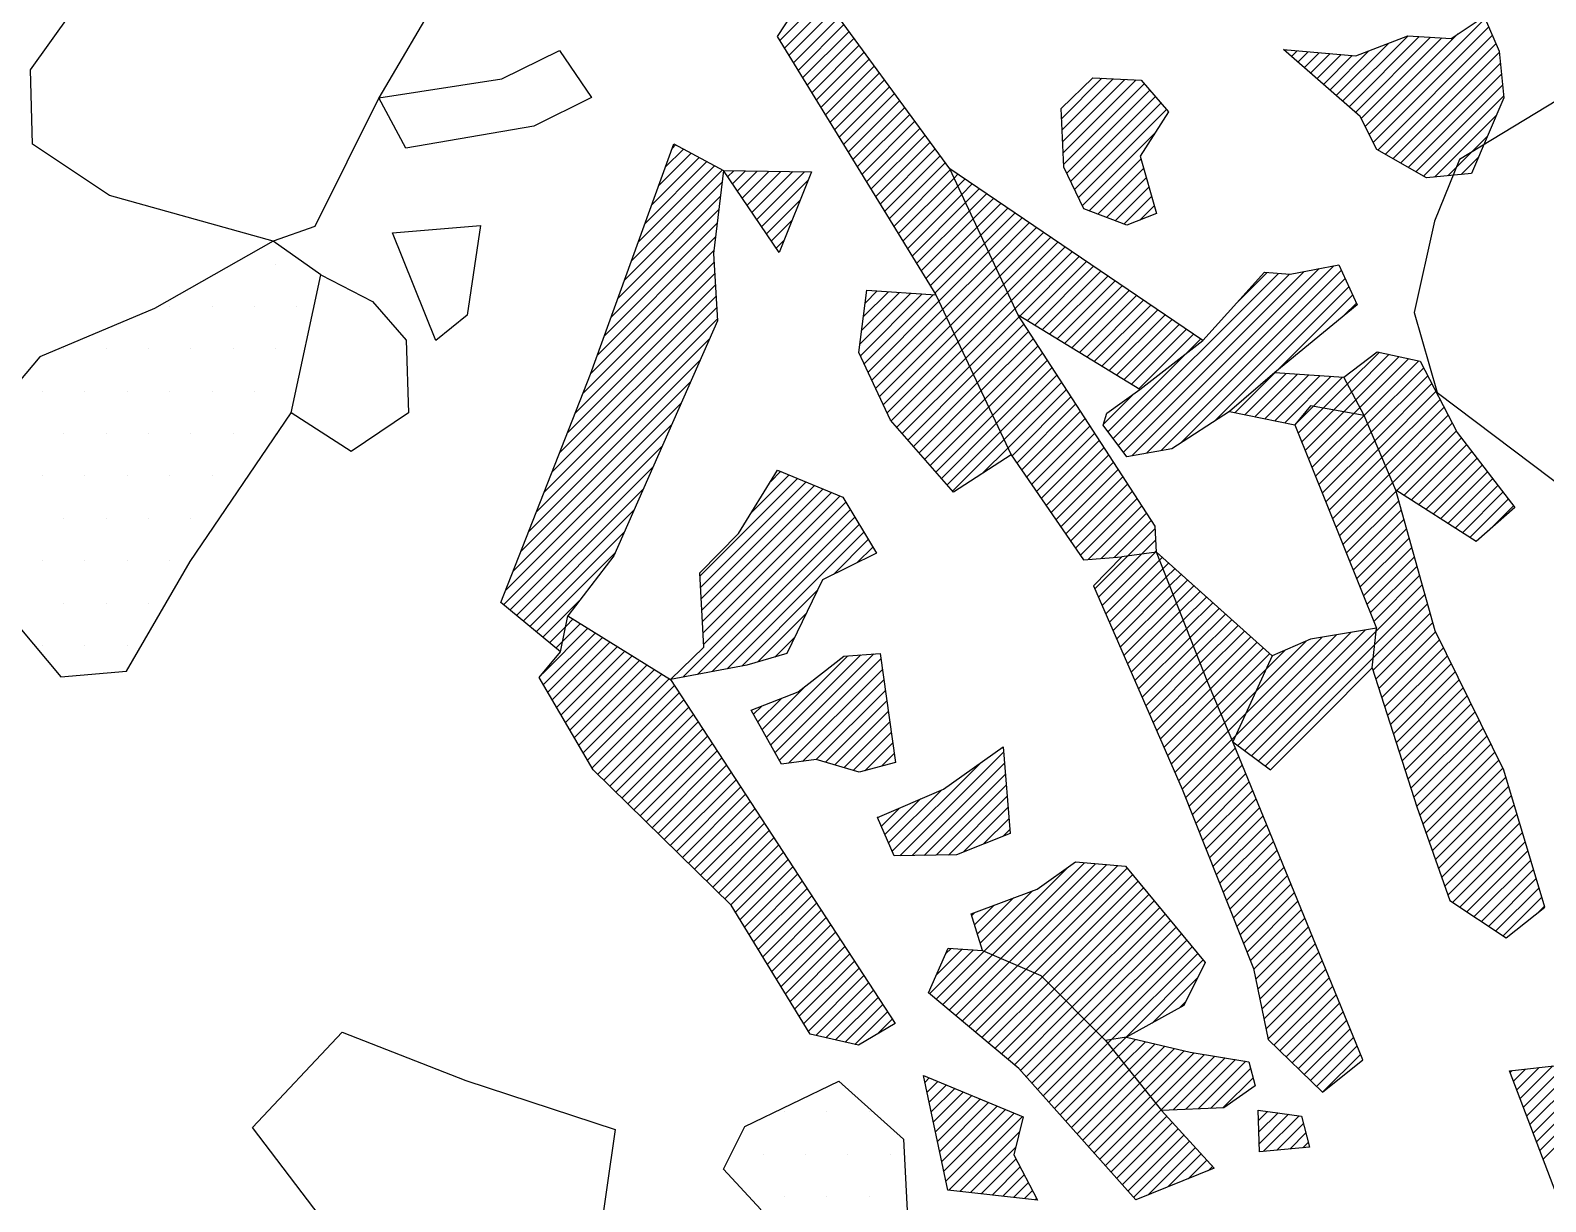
# Model space of a CAD drawing. Header units: metres. Extents: x -15 to -9.58, y -12.28 to -6.71.
# Drawn here: x -11.3974 to -10.9504, y -11.1015 to -10.7561 of the extents above; entities that cross this region are included whole.
import ezdxf

# ---------------------------------------------------------------- set-up
doc = ezdxf.new("R2010")
doc.units = ezdxf.units.M
doc.header["$LTSCALE"] = 25
doc.header["$MEASUREMENT"] = 0
doc.layers.get('0').update_dxf_attribs({"linetype": 'CONTINUOUS'})
for name, color, linetype in [('KNOCHEN', 2, 'CONTINUOUS'), ('KNOCHENSCHRAFF', 2, 'CONTINUOUS'), ('STEINE', 4, 'CONTINUOUS'), ('STEINESCHRAFF', 4, 'CONTINUOUS')]:
    doc.layers.add(name, color=color, linetype=linetype)

# ---------------------------------------------------------------- blocks, each defined once
blk = doc.blocks.new('*X7')
at = {"color": 0}
for p, q in [((-1117.631, -1075.912), (-1116.337, -1074.618)), ((-1117.497, -1076.131), (-1116.188, -1074.822)), ((-1117.362, -1076.35), (-1116.038, -1075.026)), ((-1117.228, -1076.569), (-1115.889, -1075.23)), ((-1100.247, -1078.68), (-1096.826, -1075.259)), ((-1117.093, -1076.788), (-1115.739, -1075.434)), ((-1116.959, -1077.007), (-1115.59, -1075.638)), ((-1101.032, -1077.698), (-1099.11, -1075.776)), ((-1100.843, -1077.862), (-1098.773, -1075.792)), ((-1100.365, -1078.445), (-1097.634, -1075.714)), ((-1100.128, -1078.914), (-1096.719, -1075.506)), ((-1099.997, -1079.137), (-1096.613, -1075.753)), ((-1116.825, -1077.227), (-1115.44, -1075.842)), ((-1116.69, -1077.446), (-1115.291, -1076.046)), ((-1116.556, -1077.665), (-1115.141, -1076.25)), ((-1102.733, -1076.216), (-1102.699, -1076.182)), ((-1102.544, -1076.381), (-1102.374, -1076.211)), ((-1102.355, -1076.545), (-1102.048, -1076.239)), ((-1101.41, -1077.368), (-1100.255, -1076.213)), ((-1101.221, -1077.533), (-1099.683, -1075.995)), ((-1100.654, -1078.027), (-1098.438, -1075.81)), ((-1100.484, -1078.21), (-1098.103, -1075.829)), ((-1099.772, -1079.266), (-1096.506, -1076)), ((-1116.421, -1077.884), (-1114.992, -1076.454)), ((-1116.287, -1078.103), (-1114.842, -1076.658)), ((-1102.166, -1076.71), (-1101.723, -1076.267)), ((-1101.977, -1076.875), (-1101.398, -1076.295)), ((-1101.788, -1077.039), (-1101.072, -1076.324)), ((-1101.599, -1077.204), (-1100.747, -1076.352)), ((-1099.547, -1079.394), (-1096.407, -1076.254)), ((-1099.322, -1079.523), (-1096.376, -1076.577)), ((-1116.152, -1078.322), (-1114.693, -1076.862)), ((-1116.018, -1078.541), (-1114.543, -1077.066)), ((-1109.316, -1078.204), (-1108.132, -1077.019)), ((-1109.302, -1078.543), (-1107.796, -1077.037)), ((-1109.287, -1078.882), (-1107.459, -1077.054)), ((-1109.272, -1079.22), (-1107.123, -1077.071)), ((-1099.097, -1079.652), (-1096.345, -1076.9)), ((-1115.883, -1078.76), (-1114.394, -1077.27)), ((-1115.749, -1078.979), (-1114.244, -1077.474)), ((-1109.258, -1079.559), (-1106.882, -1077.183)), ((-1109.168, -1079.823), (-1106.718, -1077.373)), ((-1109.053, -1080.061), (-1106.555, -1077.563)), ((-1098.872, -1079.78), (-1096.315, -1077.223)), ((-1098.647, -1079.909), (-1096.284, -1077.545)), ((-1115.614, -1079.198), (-1114.094, -1077.678)), ((-1115.48, -1079.418), (-1113.945, -1077.882)), ((-1108.938, -1080.3), (-1106.391, -1077.753)), ((-1108.823, -1080.539), (-1106.227, -1077.943)), ((-1115.346, -1079.637), (-1113.795, -1078.086)), ((-1115.211, -1079.856), (-1113.646, -1078.29)), ((-1098.322, -1079.937), (-1096.497, -1078.112)), ((-1115.077, -1080.075), (-1113.496, -1078.495)), ((-1114.942, -1080.294), (-1113.347, -1078.699)), ((-1114.808, -1080.513), (-1113.197, -1078.903)), ((-1108.708, -1080.778), (-1106.578, -1078.648)), ((-1097.929, -1079.898), (-1096.761, -1078.729)), ((-1121.408, -1080.749), (-1120.014, -1079.356)), ((-1121.208, -1080.196), (-1120.244, -1079.232)), ((-1121.009, -1079.643), (-1120.474, -1079.109)), ((-1120.81, -1079.09), (-1120.704, -1078.985)), ((-1114.673, -1080.732), (-1113.048, -1079.107)), ((-1114.539, -1080.951), (-1112.898, -1079.311)), ((-1097.537, -1079.859), (-1097.024, -1079.347)), ((-1122.006, -1082.408), (-1119.324, -1079.726)), ((-1121.807, -1081.855), (-1119.554, -1079.603)), ((-1121.607, -1081.302), (-1119.784, -1079.479)), ((-1119.17, -1079.926), (-1118.991, -1079.747)), ((-1119.027, -1080.136), (-1118.643, -1079.752)), ((-1118.884, -1080.347), (-1118.295, -1079.757)), ((-1118.741, -1080.557), (-1117.947, -1079.763)), ((-1118.598, -1080.768), (-1117.598, -1079.768)), ((-1118.455, -1080.978), (-1117.25, -1079.774)), ((-1118.312, -1081.189), (-1116.902, -1079.779)), ((-1114.404, -1081.17), (-1112.749, -1079.515)), ((-1114.27, -1081.39), (-1112.604, -1079.723)), ((-1112.604, -1079.723), (-1112.591, -1079.711)), ((-1108.509, -1080.932), (-1106.983, -1079.405)), ((-1108.253, -1081.029), (-1106.904, -1079.68)), ((-1122.206, -1082.961), (-1119.337, -1080.093)), ((-1118.169, -1081.4), (-1116.794, -1080.024)), ((-1114.136, -1081.609), (-1112.491, -1079.964)), ((-1114.001, -1081.828), (-1112.378, -1080.205)), ((-1112.491, -1079.964), (-1112.38, -1079.854)), ((-1112.378, -1080.205), (-1112.17, -1079.996)), ((-1112.265, -1080.445), (-1111.959, -1080.139)), ((-1107.996, -1081.126), (-1106.825, -1079.955)), ((-1107.739, -1081.223), (-1106.747, -1080.23)), ((-1122.405, -1083.514), (-1119.385, -1080.494)), ((-1118.026, -1081.61), (-1117.03, -1080.614)), ((-1113.867, -1082.047), (-1112.265, -1080.445)), ((-1113.732, -1082.266), (-1112.152, -1080.686)), ((-1112.152, -1080.686), (-1111.748, -1080.282)), ((-1112.039, -1080.927), (-1111.538, -1080.425)), ((-1111.926, -1081.167), (-1111.327, -1080.568)), ((-1111.814, -1081.408), (-1111.116, -1080.71)), ((-1107.483, -1081.32), (-1106.668, -1080.505)), ((-1122.605, -1084.067), (-1119.433, -1080.896)), ((-1113.598, -1082.485), (-1112.039, -1080.927)), ((-1113.463, -1082.704), (-1111.926, -1081.167)), ((-1111.701, -1081.649), (-1110.905, -1080.853)), ((-1111.588, -1081.889), (-1110.695, -1080.996)), ((-1111.475, -1082.13), (-1110.484, -1081.139)), ((-1107.011, -1081.202), (-1106.589, -1080.78)), ((-1122.804, -1084.62), (-1119.481, -1081.298)), ((-1117.883, -1081.821), (-1117.267, -1081.204)), ((-1113.329, -1082.923), (-1111.814, -1081.408)), ((-1111.362, -1082.371), (-1110.273, -1081.282)), ((-1111.249, -1082.611), (-1110.062, -1081.425)), ((-1111.136, -1082.852), (-1109.852, -1081.567)), ((-1123.003, -1085.173), (-1119.53, -1081.699)), ((-1117.74, -1082.031), (-1117.503, -1081.794)), ((-1113.194, -1083.142), (-1111.701, -1081.649)), ((-1113.06, -1083.361), (-1111.588, -1081.889)), ((-1111.023, -1083.093), (-1109.641, -1081.71)), ((-1110.91, -1083.333), (-1109.43, -1081.853)), ((-1110.798, -1083.574), (-1109.219, -1081.996)), ((-1123.431, -1086.308), (-1119.571, -1082.448)), ((-1123.203, -1085.726), (-1119.578, -1082.101)), ((-1112.942, -1083.598), (-1111.475, -1082.13)), ((-1112.829, -1083.838), (-1111.362, -1082.371)), ((-1110.685, -1083.815), (-1109.009, -1082.139)), ((-1110.549, -1084.033), (-1108.798, -1082.282)), ((-1110.33, -1084.167), (-1108.587, -1082.424)), ((-1123.661, -1086.891), (-1119.551, -1082.781)), ((-1112.716, -1084.079), (-1111.249, -1082.611)), ((-1112.603, -1084.319), (-1111.136, -1082.852)), ((-1110.111, -1084.301), (-1108.377, -1082.567)), ((-1109.892, -1084.436), (-1108.166, -1082.71)), ((-1109.672, -1084.57), (-1107.955, -1082.853)), ((-1107.801, -1087.648), (-1102.927, -1082.775)), ((-1107.649, -1087.85), (-1102.6, -1082.801)), ((-1107.497, -1088.051), (-1102.168, -1082.722)), ((-1107.247, -1088.155), (-1101.727, -1082.635)), ((-1106.817, -1088.079), (-1101.286, -1082.548)), ((-1106.388, -1088.003), (-1101.069, -1082.684)), ((-1105.813, -1087.782), (-1100.958, -1082.927)), ((-1104.201, -1083.695), (-1103.254, -1082.748)), ((-1123.891, -1087.475), (-1119.53, -1083.114)), ((-1115.271, -1084.865), (-1113.764, -1083.358)), ((-1115.255, -1085.203), (-1113.432, -1083.38)), ((-1115.219, -1084.46), (-1114.096, -1083.336)), ((-1115.168, -1084.055), (-1114.427, -1083.315)), ((-1115.142, -1085.443), (-1113.1, -1083.402)), ((-1115.117, -1083.651), (-1114.759, -1083.293)), ((-1112.49, -1084.56), (-1111.023, -1083.093)), ((-1112.377, -1084.8), (-1110.91, -1083.333)), ((-1109.453, -1084.704), (-1107.744, -1082.996)), ((-1109.234, -1084.839), (-1107.534, -1083.138)), ((-1109.015, -1084.973), (-1107.323, -1083.281)), ((-1104.818, -1087.14), (-1100.847, -1083.169)), ((-1124.35, -1088.641), (-1119.49, -1083.781)), ((-1124.12, -1088.058), (-1119.51, -1083.448)), ((-1115.029, -1085.684), (-1112.942, -1083.598)), ((-1114.916, -1085.925), (-1112.829, -1083.838)), ((-1112.264, -1085.041), (-1110.798, -1083.574)), ((-1112.151, -1085.281), (-1110.685, -1083.815)), ((-1108.795, -1085.107), (-1107.112, -1083.424)), ((-1108.576, -1085.242), (-1106.901, -1083.567)), ((-1108.357, -1085.376), (-1106.691, -1083.71)), ((-1104.209, -1086.885), (-1100.735, -1083.411)), ((-1100.992, -1084.022), (-1100.624, -1083.653)), ((-1124.579, -1089.224), (-1119.469, -1084.114)), ((-1114.804, -1086.166), (-1112.716, -1084.079)), ((-1112.038, -1085.522), (-1110.566, -1084.05)), ((-1111.925, -1085.762), (-1110.427, -1084.264)), ((-1108.138, -1085.51), (-1106.48, -1083.853)), ((-1107.918, -1085.644), (-1106.269, -1083.995)), ((-1107.699, -1085.779), (-1106.059, -1084.138)), ((-1107.48, -1085.913), (-1105.848, -1084.281)), ((-1124.809, -1089.807), (-1119.696, -1084.694)), ((-1114.691, -1086.407), (-1112.603, -1084.319)), ((-1114.578, -1086.648), (-1112.49, -1084.56)), ((-1111.812, -1086.003), (-1110.288, -1084.479)), ((-1111.699, -1086.243), (-1110.149, -1084.694)), ((-1107.261, -1086.047), (-1105.637, -1084.424)), ((-1107.041, -1086.182), (-1105.426, -1084.567)), ((-1105.622, -1085.116), (-1105.216, -1084.709)), ((-1114.466, -1086.888), (-1112.377, -1084.8)), ((-1114.348, -1087.124), (-1112.264, -1085.041)), ((-1111.586, -1086.483), (-1110.011, -1084.908)), ((-1111.473, -1086.724), (-1109.872, -1085.123)), ((-1107.953, -1087.446), (-1105.622, -1085.116)), ((-1100.886, -1086.037), (-1099.948, -1085.099)), ((-1100.764, -1086.269), (-1099.658, -1085.162)), ((-1125.038, -1090.39), (-1119.975, -1085.327)), ((-1114.183, -1087.313), (-1112.151, -1085.281)), ((-1114.018, -1087.501), (-1112.038, -1085.522)), ((-1111.36, -1086.964), (-1109.733, -1085.338)), ((-1111.247, -1087.205), (-1109.594, -1085.552)), ((-1100.642, -1086.5), (-1099.367, -1085.225)), ((-1100.521, -1086.732), (-1099.076, -1085.288)), ((-1100.399, -1086.964), (-1098.786, -1085.35)), ((-1100.294, -1087.212), (-1098.64, -1085.558)), ((-1125.268, -1090.973), (-1120.255, -1085.96)), ((-1113.853, -1087.69), (-1111.925, -1085.762)), ((-1113.688, -1087.878), (-1111.812, -1086.003)), ((-1111.134, -1087.445), (-1109.455, -1085.767)), ((-1111.02, -1087.686), (-1109.316, -1085.981)), ((-1103.915, -1086.944), (-1102.694, -1085.723)), ((-1103.62, -1087.003), (-1102.362, -1085.745)), ((-1103.325, -1087.062), (-1102.03, -1085.767)), ((-1103.031, -1087.121), (-1101.698, -1085.788)), ((-1102.736, -1087.18), (-1101.366, -1085.81)), ((-1101.901, -1086.699), (-1101.035, -1085.832)), ((-1101.601, -1086.752), (-1100.886, -1086.037)), ((-1100.188, -1087.46), (-1098.519, -1085.792)), ((-1100.083, -1087.709), (-1098.399, -1086.025)), ((-1113.523, -1088.067), (-1111.699, -1086.243)), ((-1113.358, -1088.256), (-1111.586, -1086.483)), ((-1110.907, -1087.926), (-1109.177, -1086.196)), ((-1110.789, -1088.162), (-1109.038, -1086.411)), ((-1108.091, -1087.231), (-1107.18, -1086.321)), ((-1101.301, -1086.805), (-1100.764, -1086.269)), ((-1101, -1086.858), (-1100.642, -1086.5)), ((-1099.978, -1087.957), (-1098.279, -1086.258)), ((-1099.873, -1088.206), (-1098.158, -1086.491)), ((-1125.498, -1091.556), (-1120.535, -1086.594)), ((-1113.193, -1088.444), (-1111.473, -1086.724)), ((-1113.028, -1088.633), (-1111.36, -1086.964)), ((-1110.645, -1088.371), (-1108.899, -1086.625)), ((-1110.5, -1088.579), (-1108.76, -1086.84)), ((-1102.442, -1087.239), (-1101.901, -1086.699)), ((-1102.34, -1087.491), (-1101.601, -1086.752)), ((-1102.239, -1087.743), (-1101.301, -1086.805)), ((-1102.138, -1087.996), (-1101, -1086.858)), ((-1102.037, -1088.248), (-1100.7, -1086.911)), ((-1101.935, -1088.5), (-1100.4, -1086.965)), ((-1100.7, -1086.911), (-1100.521, -1086.732)), ((-1099.768, -1088.454), (-1098.038, -1086.724)), ((-1099.662, -1088.702), (-1097.917, -1086.957)), ((-1125.727, -1092.14), (-1120.814, -1087.227)), ((-1112.863, -1088.821), (-1111.247, -1087.205)), ((-1110.355, -1088.788), (-1108.621, -1087.055)), ((-1110.21, -1088.997), (-1108.482, -1087.269)), ((-1101.834, -1088.753), (-1100.294, -1087.212)), ((-1099.557, -1088.951), (-1097.797, -1087.19)), ((-1099.439, -1089.186), (-1097.676, -1087.423)), ((-1125.782, -1092.548), (-1121.094, -1087.86)), ((-1112.698, -1089.01), (-1111.134, -1087.445)), ((-1112.533, -1089.198), (-1111.02, -1087.686)), ((-1110.065, -1089.206), (-1108.343, -1087.484)), ((-1109.921, -1089.415), (-1108.205, -1087.698)), ((-1101.733, -1089.005), (-1100.188, -1087.46)), ((-1101.632, -1089.258), (-1100.083, -1087.709)), ((-1099.224, -1089.324), (-1097.529, -1087.629)), ((-1099.008, -1089.462), (-1097.376, -1087.83)), ((-1111.649, -1088.668), (-1110.907, -1087.926)), ((-1109.776, -1089.623), (-1108.066, -1087.913)), ((-1109.631, -1089.832), (-1107.927, -1088.128)), ((-1101.531, -1089.51), (-1099.978, -1087.957)), ((-1101.43, -1089.762), (-1099.873, -1088.206)), ((-1098.792, -1089.6), (-1097.222, -1088.03)), ((-1098.576, -1089.738), (-1097.069, -1088.23)), ((-1125.589, -1092.708), (-1121.374, -1088.493)), ((-1118.465, -1089.828), (-1117.36, -1088.723)), ((-1117.899, -1088.908), (-1117.611, -1088.619)), ((-1109.486, -1090.041), (-1107.788, -1088.342)), ((-1109.342, -1090.25), (-1107.649, -1088.557)), ((-1101.329, -1090.015), (-1099.768, -1088.454)), ((-1101.227, -1090.267), (-1099.662, -1088.702)), ((-1098.361, -1089.875), (-1096.916, -1088.43)), ((-1098.145, -1090.013), (-1096.762, -1088.63)), ((-1125.395, -1092.868), (-1121.654, -1089.127)), ((-1119.983, -1091.699), (-1117.11, -1088.826)), ((-1119.965, -1092.034), (-1116.86, -1088.929)), ((-1119.947, -1092.369), (-1116.61, -1089.033)), ((-1119.928, -1092.705), (-1116.359, -1089.136)), ((-1109.197, -1090.458), (-1107.51, -1088.772)), ((-1109.052, -1090.667), (-1107.371, -1088.986)), ((-1108.907, -1090.876), (-1107.232, -1089.201)), ((-1101.126, -1090.52), (-1099.557, -1088.951)), ((-1101.025, -1090.772), (-1099.455, -1089.202)), ((-1097.929, -1090.151), (-1096.609, -1088.831)), ((-1097.713, -1090.289), (-1096.456, -1089.031)), ((-1119.91, -1093.04), (-1116.109, -1089.239)), ((-1119.892, -1093.376), (-1115.859, -1089.342)), ((-1119.874, -1093.711), (-1115.686, -1089.524)), ((-1108.762, -1091.085), (-1107.093, -1089.416)), ((-1108.534, -1091.209), (-1106.954, -1089.63)), ((-1100.924, -1091.024), (-1099.378, -1089.479)), ((-1097.498, -1090.426), (-1096.302, -1089.231)), ((-1097.282, -1090.564), (-1096.149, -1089.431)), ((-1096.73, -1090.366), (-1095.996, -1089.632)), ((-1125.202, -1093.028), (-1121.933, -1089.76)), ((-1120.493, -1094.684), (-1115.553, -1089.744)), ((-1120.058, -1094.602), (-1115.42, -1089.964)), ((-1108.151, -1091.181), (-1106.815, -1089.845)), ((-1107.769, -1091.152), (-1106.676, -1090.059)), ((-1100.823, -1091.277), (-1099.301, -1089.755)), ((-1100.722, -1091.529), (-1099.224, -1090.031)), ((-1125.008, -1093.188), (-1122.213, -1090.393)), ((-1119.622, -1094.52), (-1115.287, -1090.185)), ((-1119.186, -1094.437), (-1115.154, -1090.405)), ((-1107.376, -1091.112), (-1106.561, -1090.297)), ((-1100.62, -1091.782), (-1099.146, -1090.307)), ((-1116.047, -1091.652), (-1115.021, -1090.626)), ((-1115.345, -1091.303), (-1114.888, -1090.846)), ((-1106.967, -1091.057), (-1106.544, -1090.634)), ((-1106.559, -1091.003), (-1106.526, -1090.97)), ((-1100.519, -1092.034), (-1099.069, -1090.584)), ((-1100.418, -1092.286), (-1098.992, -1090.86)), ((-1124.814, -1093.348), (-1122.493, -1091.027)), ((-1108.338, -1092.074), (-1107.376, -1091.112)), ((-1108.231, -1092.321), (-1106.967, -1091.057)), ((-1108.124, -1092.567), (-1106.559, -1091.003)), ((-1108.016, -1092.814), (-1106.433, -1091.23)), ((-1106.433, -1091.23), (-1106.354, -1091.151)), ((-1106.333, -1091.484), (-1106.167, -1091.318)), ((-1100.317, -1092.539), (-1098.915, -1091.136)), ((-1100.216, -1092.791), (-1098.837, -1091.413)), ((-1107.909, -1093.06), (-1106.333, -1091.484)), ((-1107.802, -1093.307), (-1106.233, -1091.737)), ((-1106.233, -1091.737), (-1105.981, -1091.485)), ((-1106.133, -1091.99), (-1105.794, -1091.652)), ((-1106.032, -1092.244), (-1105.608, -1091.819)), ((-1100.115, -1093.044), (-1098.76, -1091.689)), ((-1118.75, -1094.355), (-1116.527, -1092.132)), ((-1107.695, -1093.553), (-1106.133, -1091.99)), ((-1107.588, -1093.8), (-1106.032, -1092.244)), ((-1105.932, -1092.497), (-1105.421, -1091.986)), ((-1105.832, -1092.751), (-1105.235, -1092.153)), ((-1105.732, -1093.004), (-1105.048, -1092.32)), ((-1100.086, -1093.722), (-1098.606, -1092.242)), ((-1100.046, -1093.328), (-1098.683, -1091.965)), ((-1124.621, -1093.508), (-1123.545, -1092.432)), ((-1107.481, -1094.046), (-1105.932, -1092.497)), ((-1107.374, -1094.292), (-1105.832, -1092.751)), ((-1105.632, -1093.257), (-1104.861, -1092.487)), ((-1105.532, -1093.511), (-1104.675, -1092.654)), ((-1100.127, -1094.116), (-1098.528, -1092.518)), ((-1124.427, -1093.668), (-1123.946, -1093.187)), ((-1124.038, -1093.633), (-1123.507, -1093.102)), ((-1123.946, -1093.187), (-1123.726, -1092.966)), ((-1118.275, -1094.233), (-1116.859, -1092.817)), ((-1107.267, -1094.539), (-1105.732, -1093.004)), ((-1105.431, -1093.764), (-1104.488, -1092.821)), ((-1105.331, -1094.018), (-1104.302, -1092.988)), ((-1105.231, -1094.271), (-1104.115, -1093.155)), ((-1100.135, -1094.478), (-1098.451, -1092.794)), ((-1100.049, -1094.745), (-1098.374, -1093.071)), ((-1124.633, -1094.581), (-1123.289, -1093.237)), ((-1124.601, -1094.903), (-1123.071, -1093.373)), ((-1124.471, -1095.126), (-1122.853, -1093.508)), ((-1124.341, -1095.349), (-1122.635, -1093.644)), ((-1124.233, -1093.828), (-1124.038, -1093.633)), ((-1117.778, -1094.09), (-1117.19, -1093.502)), ((-1107.16, -1094.785), (-1105.632, -1093.257)), ((-1107.053, -1095.032), (-1105.532, -1093.511)), ((-1105.131, -1094.524), (-1103.929, -1093.322)), ((-1105.031, -1094.778), (-1103.742, -1093.489)), ((-1104.927, -1095.027), (-1103.556, -1093.656)), ((-1104.184, -1096.405), (-1101.215, -1093.437)), ((-1104.122, -1096.697), (-1100.79, -1093.366)), ((-1103.92, -1096.849), (-1100.365, -1093.294)), ((-1103.884, -1095.752), (-1101.64, -1093.509)), ((-1103.718, -1097), (-1100.046, -1093.328)), ((-1103.585, -1095.099), (-1102.107, -1093.622)), ((-1099.963, -1095.013), (-1098.292, -1093.343)), ((-1099.877, -1095.281), (-1098.175, -1093.579)), ((-1124.211, -1095.573), (-1122.417, -1093.779)), ((-1124.08, -1095.796), (-1122.199, -1093.915)), ((-1123.95, -1096.02), (-1121.981, -1094.05)), ((-1118.022, -1096.456), (-1115.623, -1094.056)), ((-1117.895, -1096.682), (-1115.239, -1094.026)), ((-1117.768, -1096.909), (-1114.855, -1093.995)), ((-1106.946, -1095.278), (-1105.431, -1093.764)), ((-1106.838, -1095.525), (-1105.331, -1094.018)), ((-1104.822, -1095.276), (-1103.369, -1093.823)), ((-1104.717, -1095.524), (-1103.182, -1093.99)), ((-1103.516, -1097.152), (-1100.086, -1093.722)), ((-1103.314, -1097.304), (-1100.127, -1094.116)), ((-1103.285, -1094.446), (-1102.734, -1093.895)), ((-1099.791, -1095.549), (-1098.059, -1093.816)), ((-1099.706, -1095.817), (-1097.942, -1094.053)), ((-1123.82, -1096.243), (-1121.763, -1094.186)), ((-1123.69, -1096.466), (-1121.545, -1094.321)), ((-1123.56, -1096.69), (-1121.327, -1094.457)), ((-1117.641, -1097.135), (-1114.651, -1094.144)), ((-1117.373, -1097.221), (-1114.606, -1094.454)), ((-1106.731, -1095.771), (-1105.231, -1094.271)), ((-1106.624, -1096.018), (-1105.131, -1094.524)), ((-1104.612, -1095.773), (-1103.285, -1094.446)), ((-1099.62, -1096.084), (-1097.825, -1094.29)), ((-1099.534, -1096.352), (-1097.708, -1094.526)), ((-1123.429, -1096.913), (-1121.109, -1094.592)), ((-1123.299, -1097.136), (-1120.891, -1094.728)), ((-1123.169, -1097.36), (-1120.737, -1094.928)), ((-1118.149, -1096.229), (-1116.853, -1094.932)), ((-1116.965, -1097.166), (-1114.562, -1094.763)), ((-1106.517, -1096.264), (-1105.031, -1094.778)), ((-1099.448, -1096.62), (-1097.592, -1094.763)), ((-1099.363, -1096.888), (-1097.475, -1095)), ((-1123.003, -1097.547), (-1120.597, -1095.142)), ((-1122.824, -1097.722), (-1120.458, -1095.355)), ((-1118.276, -1096.002), (-1117.582, -1095.309)), ((-1116.557, -1097.111), (-1114.518, -1095.072)), ((-1116.284, -1097.192), (-1114.474, -1095.382)), ((-1106.41, -1096.511), (-1104.927, -1095.027)), ((-1106.303, -1096.757), (-1104.822, -1095.276)), ((-1104.507, -1096.021), (-1103.585, -1095.099)), ((-1099.277, -1097.155), (-1097.358, -1095.237)), ((-1122.646, -1097.897), (-1120.318, -1095.569)), ((-1122.467, -1098.072), (-1120.178, -1095.783)), ((-1118.403, -1095.776), (-1118.161, -1095.534)), ((-1116.011, -1097.273), (-1114.429, -1095.691)), ((-1106.196, -1097.004), (-1104.717, -1095.524)), ((-1106.089, -1097.25), (-1104.612, -1095.773)), ((-1104.402, -1096.27), (-1103.884, -1095.752)), ((-1099.191, -1097.423), (-1097.241, -1095.474)), ((-1099.105, -1097.691), (-1097.125, -1095.71)), ((-1122.289, -1098.247), (-1120.039, -1095.997)), ((-1122.11, -1098.422), (-1119.899, -1096.211)), ((-1115.739, -1097.354), (-1114.385, -1096)), ((-1115.466, -1097.435), (-1114.341, -1096.31)), ((-1105.982, -1097.497), (-1104.507, -1096.021)), ((-1105.875, -1097.743), (-1104.402, -1096.27)), ((-1099.019, -1097.959), (-1097.008, -1095.947)), ((-1098.934, -1098.226), (-1096.891, -1096.184)), ((-1121.932, -1098.597), (-1119.76, -1096.425)), ((-1121.753, -1098.772), (-1119.62, -1096.639)), ((-1115.12, -1097.442), (-1114.297, -1096.619)), ((-1105.768, -1097.989), (-1104.297, -1096.518)), ((-1105.667, -1098.242), (-1104.193, -1096.769)), ((-1104.297, -1096.518), (-1104.184, -1096.405)), ((-1098.848, -1098.494), (-1096.774, -1096.421)), ((-1098.756, -1098.756), (-1096.658, -1096.658)), ((-1121.575, -1098.947), (-1119.48, -1096.853)), ((-1121.396, -1099.122), (-1119.341, -1097.067)), ((-1114.636, -1097.312), (-1114.253, -1096.929)), ((-1114.314, -1099.818), (-1111.693, -1097.197)), ((-1114.09, -1099.948), (-1111.034, -1096.892)), ((-1113.732, -1099.943), (-1111.007, -1097.218)), ((-1105.566, -1098.495), (-1104.091, -1097.02)), ((-1098.664, -1099.017), (-1096.541, -1096.894)), ((-1098.571, -1099.279), (-1096.424, -1097.131)), ((-1121.218, -1099.298), (-1119.201, -1097.281)), ((-1121.039, -1099.473), (-1119.061, -1097.495)), ((-1113.374, -1099.939), (-1110.979, -1097.544)), ((-1105.465, -1098.747), (-1103.988, -1097.271)), ((-1105.364, -1099), (-1103.886, -1097.522)), ((-1098.479, -1099.54), (-1096.307, -1097.368)), ((-1098.387, -1099.801), (-1096.217, -1097.631)), ((-1120.861, -1099.648), (-1118.922, -1097.708)), ((-1120.682, -1099.823), (-1118.782, -1097.922)), ((-1120.504, -1099.998), (-1118.642, -1098.136)), ((-1114.421, -1099.572), (-1112.86, -1098.011)), ((-1113.016, -1099.934), (-1110.952, -1097.87)), ((-1105.263, -1099.253), (-1103.783, -1097.773)), ((-1105.162, -1099.505), (-1103.681, -1098.024)), ((-1098.295, -1100.063), (-1096.136, -1097.904)), ((-1120.325, -1100.173), (-1118.503, -1098.35)), ((-1120.147, -1100.348), (-1118.363, -1098.564)), ((-1114.636, -1099.08), (-1114.098, -1098.542)), ((-1114.529, -1099.326), (-1113.479, -1098.276)), ((-1112.658, -1099.93), (-1110.924, -1098.196)), ((-1112.221, -1099.846), (-1110.897, -1098.522)), ((-1105.061, -1099.758), (-1103.579, -1098.275)), ((-1104.96, -1100.011), (-1103.476, -1098.526)), ((-1098.203, -1100.324), (-1096.054, -1098.176)), ((-1098.11, -1100.585), (-1095.973, -1098.448)), ((-1119.968, -1100.523), (-1118.223, -1098.778)), ((-1119.79, -1100.698), (-1118.084, -1098.992)), ((-1114.743, -1098.833), (-1114.717, -1098.807)), ((-1111.63, -1099.609), (-1110.869, -1098.848)), ((-1104.859, -1100.263), (-1103.374, -1098.777)), ((-1104.758, -1100.516), (-1103.271, -1099.029)), ((-1098.018, -1100.847), (-1095.891, -1098.72)), ((-1097.926, -1101.108), (-1095.81, -1098.992)), ((-1119.611, -1100.873), (-1117.944, -1099.206)), ((-1119.433, -1101.048), (-1117.804, -1099.42)), ((-1111.04, -1099.372), (-1110.842, -1099.174)), ((-1104.658, -1100.768), (-1103.169, -1099.28)), ((-1097.789, -1101.325), (-1095.728, -1099.264)), ((-1119.254, -1101.223), (-1117.665, -1099.634)), ((-1119.076, -1101.398), (-1117.525, -1099.848)), ((-1104.557, -1101.021), (-1103.066, -1099.531)), ((-1104.456, -1101.274), (-1102.964, -1099.782)), ((-1097.576, -1101.465), (-1095.647, -1099.536)), ((-1097.363, -1101.605), (-1095.565, -1099.808)), ((-1118.94, -1101.616), (-1117.386, -1100.061)), ((-1118.805, -1101.835), (-1117.246, -1100.275)), ((-1111.601, -1102.763), (-1109.126, -1100.287)), ((-1111.354, -1102.869), (-1108.642, -1100.157)), ((-1111.107, -1102.975), (-1108.316, -1100.184)), ((-1110.86, -1103.082), (-1107.99, -1100.212)), ((-1110.612, -1103.188), (-1107.664, -1100.239)), ((-1110.365, -1103.294), (-1107.386, -1100.315)), ((-1104.355, -1101.526), (-1102.861, -1100.033)), ((-1104.254, -1101.779), (-1102.759, -1100.284)), ((-1097.15, -1101.746), (-1095.484, -1100.08)), ((-1096.936, -1101.886), (-1095.402, -1100.352)), ((-1118.671, -1102.054), (-1117.106, -1100.489)), ((-1118.536, -1102.273), (-1116.967, -1100.703)), ((-1110.118, -1103.4), (-1107.226, -1100.508)), ((-1109.887, -1103.523), (-1107.066, -1100.702)), ((-1104.153, -1102.032), (-1102.656, -1100.535)), ((-1104.052, -1102.284), (-1102.554, -1100.786)), ((-1096.723, -1102.027), (-1095.321, -1100.624)), ((-1118.402, -1102.492), (-1116.827, -1100.917)), ((-1118.267, -1102.711), (-1116.687, -1101.131)), ((-1111.803, -1102.257), (-1110.742, -1101.196)), ((-1111.718, -1102.526), (-1110.174, -1100.982)), ((-1109.711, -1103.7), (-1106.906, -1100.895)), ((-1109.534, -1103.878), (-1106.745, -1101.089)), ((-1103.951, -1102.537), (-1102.451, -1101.037)), ((-1096.51, -1102.167), (-1095.239, -1100.896)), ((-1096.297, -1102.307), (-1095.158, -1101.168)), ((-1118.133, -1102.93), (-1116.548, -1101.345)), ((-1117.998, -1103.149), (-1116.408, -1101.559)), ((-1111.973, -1101.72), (-1111.877, -1101.624)), ((-1111.888, -1101.989), (-1111.309, -1101.41)), ((-1109.358, -1104.055), (-1106.585, -1101.282)), ((-1109.182, -1104.232), (-1106.425, -1101.475)), ((-1109.005, -1104.409), (-1106.265, -1101.669)), ((-1103.85, -1102.79), (-1102.349, -1101.288)), ((-1103.749, -1103.042), (-1102.247, -1101.539)), ((-1095.25, -1101.613), (-1095.076, -1101.44)), ((-1117.864, -1103.368), (-1116.268, -1101.773)), ((-1117.73, -1103.587), (-1116.129, -1101.987)), ((-1108.829, -1104.586), (-1106.105, -1101.862)), ((-1108.652, -1104.763), (-1105.945, -1102.056)), ((-1103.652, -1103.298), (-1102.144, -1101.791)), ((-1103.592, -1103.592), (-1102.042, -1102.042)), ((-1117.595, -1103.807), (-1115.989, -1102.2)), ((-1117.461, -1104.026), (-1115.849, -1102.414)), ((-1108.476, -1104.941), (-1105.785, -1102.249)), ((-1108.3, -1105.118), (-1105.624, -1102.442)), ((-1103.532, -1103.886), (-1101.939, -1102.293)), ((-1103.473, -1104.18), (-1101.837, -1102.544)), ((-1117.326, -1104.245), (-1115.71, -1102.628)), ((-1117.192, -1104.464), (-1115.57, -1102.842)), ((-1117.057, -1104.683), (-1115.43, -1103.056)), ((-1113.213, -1104.021), (-1111.917, -1102.724)), ((-1113.021, -1103.475), (-1112.248, -1102.703)), ((-1113.021, -1104.182), (-1111.601, -1102.763)), ((-1112.828, -1104.343), (-1111.354, -1102.869)), ((-1112.742, -1102.842), (-1112.58, -1102.681)), ((-1112.636, -1104.504), (-1111.107, -1102.975)), ((-1108.123, -1105.295), (-1105.464, -1102.636)), ((-1107.845, -1105.37), (-1105.304, -1102.829)), ((-1107.429, -1105.308), (-1105.144, -1103.023)), ((-1103.413, -1104.474), (-1101.734, -1102.795)), ((-1103.353, -1104.767), (-1101.632, -1103.046)), ((-1116.923, -1104.902), (-1115.291, -1103.27)), ((-1116.788, -1105.121), (-1115.151, -1103.484)), ((-1112.444, -1104.665), (-1110.86, -1103.082)), ((-1112.251, -1104.827), (-1110.612, -1103.188)), ((-1112.059, -1104.988), (-1110.365, -1103.294)), ((-1111.866, -1105.149), (-1110.118, -1103.4)), ((-1103.293, -1105.061), (-1101.529, -1103.297)), ((-1116.564, -1105.25), (-1115.012, -1103.698)), ((-1116.277, -1105.316), (-1114.872, -1103.912)), ((-1111.674, -1105.31), (-1109.887, -1103.523)), ((-1111.481, -1105.471), (-1109.711, -1103.7)), ((-1111.289, -1105.632), (-1109.534, -1103.878)), ((-1106.652, -1104.884), (-1105.296, -1103.528)), ((-1103.234, -1105.355), (-1101.427, -1103.548)), ((-1103.06, -1105.535), (-1101.324, -1103.799)), ((-1115.989, -1105.383), (-1114.732, -1104.126)), ((-1115.702, -1105.449), (-1114.593, -1104.34)), ((-1111.097, -1105.793), (-1109.358, -1104.055)), ((-1110.904, -1105.954), (-1109.182, -1104.232)), ((-1110.712, -1106.115), (-1109.005, -1104.409)), ((-1105.857, -1104.443), (-1105.648, -1104.234)), ((-1102.88, -1105.708), (-1101.222, -1104.05)), ((-1102.7, -1105.882), (-1101.119, -1104.301)), ((-1115.415, -1105.515), (-1114.453, -1104.553)), ((-1114.748, -1105.202), (-1114.313, -1104.767)), ((-1110.528, -1106.285), (-1108.829, -1104.586)), ((-1110.361, -1106.472), (-1108.652, -1104.763)), ((-1102.52, -1106.056), (-1101.017, -1104.552)), ((-1102.341, -1106.23), (-1100.914, -1104.804)), ((-1110.194, -1106.659), (-1108.476, -1104.941)), ((-1110.028, -1106.846), (-1108.3, -1105.118)), ((-1109.861, -1107.033), (-1108.123, -1105.295)), ((-1102.161, -1106.404), (-1100.812, -1105.055)), ((-1109.694, -1107.219), (-1107.955, -1105.48)), ((-1109.528, -1107.406), (-1107.798, -1105.677)), ((-1107.955, -1105.48), (-1107.845, -1105.37)), ((-1107.798, -1105.677), (-1107.429, -1105.308)), ((-1107.641, -1105.873), (-1107.136, -1105.368)), ((-1107.484, -1106.07), (-1106.849, -1105.435)), ((-1107.327, -1106.266), (-1106.562, -1105.501)), ((-1107.17, -1106.463), (-1106.275, -1105.568)), ((-1107.013, -1106.659), (-1105.988, -1105.635)), ((-1106.856, -1106.856), (-1105.701, -1105.701)), ((-1101.981, -1106.577), (-1100.71, -1105.306)), ((-1101.802, -1106.751), (-1100.607, -1105.557)), ((-1109.361, -1107.593), (-1107.641, -1105.873)), ((-1109.194, -1107.78), (-1107.484, -1106.07)), ((-1106.699, -1107.052), (-1105.408, -1105.761)), ((-1106.542, -1107.249), (-1105.104, -1105.811)), ((-1106.384, -1107.445), (-1104.8, -1105.86)), ((-1106.033, -1107.447), (-1104.495, -1105.91)), ((-1105.665, -1107.433), (-1104.191, -1105.959)), ((-1105.296, -1107.418), (-1103.887, -1106.009)), ((-1101.601, -1106.904), (-1100.505, -1105.808)), ((-1095.896, -1106.856), (-1095.235, -1106.195)), ((-1095.798, -1107.112), (-1094.836, -1106.15)), ((-1095.7, -1107.368), (-1094.498, -1106.165)), ((-1113.348, -1106.63), (-1113.222, -1106.504)), ((-1113.286, -1106.922), (-1112.972, -1106.608)), ((-1109.028, -1107.967), (-1107.327, -1106.266)), ((-1108.861, -1108.154), (-1107.17, -1106.463)), ((-1104.928, -1107.403), (-1103.748, -1106.223)), ((-1104.56, -1107.388), (-1103.673, -1106.501)), ((-1096.092, -1106.345), (-1096.033, -1106.286)), ((-1095.994, -1106.6), (-1095.634, -1106.241)), ((-1095.603, -1107.624), (-1094.366, -1106.387)), ((-1095.505, -1107.879), (-1094.234, -1106.608)), ((-1113.224, -1107.214), (-1112.722, -1106.711)), ((-1113.163, -1107.506), (-1112.472, -1106.815)), ((-1113.101, -1107.798), (-1112.222, -1106.919)), ((-1113.039, -1108.09), (-1111.972, -1107.022)), ((-1108.694, -1108.341), (-1107.013, -1106.659)), ((-1108.528, -1108.528), (-1106.856, -1106.856)), ((-1108.361, -1108.715), (-1106.699, -1107.052)), ((-1095.407, -1108.135), (-1094.102, -1106.83)), ((-1095.309, -1108.391), (-1093.969, -1107.051)), ((-1112.978, -1108.382), (-1111.722, -1107.126)), ((-1112.916, -1108.674), (-1111.472, -1107.23)), ((-1112.855, -1108.965), (-1111.222, -1107.333)), ((-1112.793, -1109.257), (-1110.972, -1107.437)), ((-1108.194, -1108.901), (-1106.542, -1107.249)), ((-1108.028, -1109.088), (-1106.384, -1107.445)), ((-1103.51, -1107.753), (-1103.248, -1107.491)), ((-1103.501, -1108.097), (-1102.937, -1107.533)), ((-1095.212, -1108.647), (-1093.837, -1107.272)), ((-1095.114, -1108.903), (-1093.705, -1107.494)), ((-1112.731, -1109.549), (-1110.722, -1107.54)), ((-1112.642, -1109.813), (-1110.472, -1107.644)), ((-1107.861, -1109.275), (-1106.217, -1107.631)), ((-1107.694, -1109.462), (-1106.048, -1107.816)), ((-1103.492, -1108.442), (-1102.625, -1107.575)), ((-1103.364, -1108.667), (-1102.314, -1107.617)), ((-1102.976, -1108.633), (-1102.189, -1107.846)), ((-1112.324, -1109.849), (-1110.556, -1108.081)), ((-1107.528, -1109.649), (-1105.88, -1108.001)), ((-1107.361, -1109.836), (-1105.711, -1108.186)), ((-1107.194, -1110.023), (-1105.543, -1108.371)), ((-1102.588, -1108.599), (-1102.116, -1108.126)), ((-1102.201, -1108.565), (-1102.043, -1108.407)), ((-1112.006, -1109.884), (-1110.67, -1108.549)), ((-1106.776, -1109.958), (-1105.374, -1108.556)), ((-1106.182, -1109.718), (-1105.206, -1108.741)), ((-1111.688, -1109.92), (-1110.66, -1108.892)), ((-1111.37, -1109.956), (-1110.539, -1109.125)), ((-1105.589, -1109.478), (-1105.037, -1108.926)), ((-1104.996, -1109.238), (-1104.869, -1109.111)), ((-1111.052, -1109.991), (-1110.419, -1109.358)), ((-1110.734, -1110.027), (-1110.298, -1109.591)), ((-1110.416, -1110.062), (-1110.177, -1109.824)), ((-1110.098, -1110.098), (-1110.056, -1110.056))]:
    blk.add_line(p, q, dxfattribs=at)
blk = doc.blocks.new('*X11')
at = {"color": 0}
for p, q in [((-1133.75, -1082.5), (-1133.75, -1082.5)), ((-1132.5, -1082.5), (-1132.5, -1082.5)), ((-1135.625, -1083.75), (-1135.625, -1083.75)), ((-1134.375, -1083.75), (-1134.375, -1083.75)), ((-1133.125, -1083.75), (-1133.125, -1083.75)), ((-1131.875, -1083.75), (-1131.875, -1083.75)), ((-1138.75, -1085), (-1138.75, -1085)), ((-1137.5, -1085), (-1137.5, -1085)), ((-1136.25, -1085), (-1136.25, -1085)), ((-1135, -1085), (-1135, -1085)), ((-1133.75, -1085), (-1133.75, -1085)), ((-1132.5, -1085), (-1132.5, -1085)), ((-1139.375, -1086.25), (-1139.375, -1086.25)), ((-1138.125, -1086.25), (-1138.125, -1086.25)), ((-1136.875, -1086.25), (-1136.875, -1086.25)), ((-1135.625, -1086.25), (-1135.625, -1086.25)), ((-1134.375, -1086.25), (-1134.375, -1086.25)), ((-1133.125, -1086.25), (-1133.125, -1086.25)), ((-1138.75, -1087.5), (-1138.75, -1087.5)), ((-1137.5, -1087.5), (-1137.5, -1087.5)), ((-1136.25, -1087.5), (-1136.25, -1087.5)), ((-1135, -1087.5), (-1135, -1087.5)), ((-1133.75, -1087.5), (-1133.75, -1087.5)), ((-1132.5, -1087.5), (-1132.5, -1087.5)), ((-1139.375, -1088.75), (-1139.375, -1088.75)), ((-1138.125, -1088.75), (-1138.125, -1088.75)), ((-1136.875, -1088.75), (-1136.875, -1088.75)), ((-1135.625, -1088.75), (-1135.625, -1088.75)), ((-1134.375, -1088.75), (-1134.375, -1088.75)), ((-1138.75, -1090), (-1138.75, -1090)), ((-1137.5, -1090), (-1137.5, -1090)), ((-1136.25, -1090), (-1136.25, -1090)), ((-1135, -1090), (-1135, -1090)), ((-1139.375, -1091.25), (-1139.375, -1091.25)), ((-1138.125, -1091.25), (-1138.125, -1091.25)), ((-1136.875, -1091.25), (-1136.875, -1091.25)), ((-1135.625, -1091.25), (-1135.625, -1091.25)), ((-1138.75, -1092.5), (-1138.75, -1092.5)), ((-1137.5, -1092.5), (-1137.5, -1092.5)), ((-1136.25, -1092.5), (-1136.25, -1092.5)), ((-1139.375, -1093.75), (-1139.375, -1093.75)), ((-1138.125, -1093.75), (-1138.125, -1093.75)), ((-1136.875, -1093.75), (-1136.875, -1093.75)), ((-1117.5, -1107.5), (-1117.5, -1107.5)), ((-1116.25, -1107.5), (-1116.25, -1107.5)), ((-1115, -1107.5), (-1115, -1107.5)), ((-1118.125, -1108.75), (-1118.125, -1108.75)), ((-1116.875, -1108.75), (-1116.875, -1108.75)), ((-1115.625, -1108.75), (-1115.625, -1108.75)), ((-1114.375, -1108.75), (-1114.375, -1108.75)), ((-1117.5, -1110), (-1117.5, -1110)), ((-1116.25, -1110), (-1116.25, -1110)), ((-1115, -1110), (-1115, -1110))]:
    blk.add_line(p, q, dxfattribs=at)

msp = doc.modelspace()

# ---------------------------------------------------------------- linework, layer by layer
at = {"layer": 'KNOCHEN'}
for points in [[(-11.06525, -10.90998), (-11.06564, -10.90233), (-11.10596, -10.84004), (-11.12618, -10.79692), (-11.16661, -10.74177), (-11.17705, -10.75792), (-11.13033, -10.83406), (-11.10812, -10.88129), (-11.08669, -10.9122), (-11.07546, -10.91135)], [(-11.02779, -10.76175), (-11.00642, -10.76361), (-10.99104, -10.75773), (-10.97831, -10.75844), (-10.96853, -10.75197), (-10.9641, -10.76223), (-10.96278, -10.77601), (-10.9723, -10.79828), (-10.98557, -10.79961), (-11.00022, -10.79123), (-11.00517, -10.78147), (-11.02779, -10.76175)], [(-11.09254, -10.79642), (-11.09329, -10.77909), (-11.08398, -10.77006), (-11.06972, -10.77079), (-11.06171, -10.78008), (-11.07007, -10.7932), (-11.06523, -10.8101), (-11.07395, -10.81353), (-11.08662, -10.80875), (-11.09254, -10.79642)], [(-11.24101, -10.93937), (-11.25862, -10.92483), (-11.2321, -10.85746), (-11.20761, -10.78955), (-11.19295, -10.79742), (-11.19588, -10.82184), (-11.19465, -10.84173), (-11.22528, -10.91107), (-11.23881, -10.9287)], [(-11.19295, -10.79742), (-11.16697, -10.79782), (-11.17651, -10.82163), (-11.19295, -10.79742)], [(-11.05154, -10.84751), (-11.12618, -10.79692)], [(-11.0799, -10.86898), (-11.07011, -10.862), (-11.05154, -10.84751), (-11.0334, -10.82741), (-11.02576, -10.82803), (-11.01145, -10.8252), (-11.00603, -10.837), (-11.03029, -10.85701), (-11.04371, -10.86853), (-11.0607, -10.87947), (-11.07399, -10.88182), (-11.08098, -10.87254), (-11.0799, -10.86898)], [(-11.10812, -10.88129), (-11.12511, -10.89224), (-11.14364, -10.87106), (-11.15301, -10.85104), (-11.15069, -10.83273), (-11.13033, -10.83406)], [(-11.07011, -10.862), (-11.10596, -10.84004)], [(-11.00398, -10.86965), (-11.00992, -10.85835), (-11.00012, -10.85085), (-10.98743, -10.8536), (-10.97654, -10.87466), (-10.95956, -10.89684), (-10.97092, -10.90685), (-10.99464, -10.89171)], [(-11.03029, -10.85701), (-11.00992, -10.85835)], [(-11.04371, -10.86853), (-11.02441, -10.87239)], [(-11.00157, -10.94409), (-10.98844, -10.98506), (-10.97868, -11.01273), (-10.96203, -11.02369), (-10.95068, -11.01469), (-10.96279, -10.97425), (-10.98305, -10.93316), (-10.99464, -10.89171), (-11.00398, -10.86965), (-11.01974, -10.86686), (-11.02441, -10.87239), (-11.00037, -10.93239)], [(-11.20852, -10.94751), (-11.19869, -10.93798), (-11.19988, -10.91605), (-11.18849, -10.90451), (-11.17699, -10.88583), (-11.15775, -10.89377), (-11.14781, -10.91023), (-11.16373, -10.91814), (-11.17426, -10.93989), (-11.18603, -10.94328), (-11.20852, -10.94751)], [(-11.08375, -10.91989), (-11.05767, -10.97991), (-11.03657, -11.03273), (-11.03231, -11.05369), (-11.01624, -11.06923), (-11.00437, -11.05973), (-11.04267, -10.96588), (-11.05005, -10.94844), (-11.06525, -10.90998), (-11.07546, -10.91135), (-11.08375, -10.91989)], [(-11.06525, -10.90998), (-11.03107, -10.94058), (-11.04267, -10.96588)], [(-11.16733, -11.05211), (-11.19069, -11.01404), (-11.23136, -10.97417), (-11.24724, -10.94692), (-11.24101, -10.93937), (-11.23881, -10.9287), (-11.20852, -10.94751), (-11.14231, -11.04893), (-11.15311, -11.05539), (-11.16733, -11.05211)], [(-11.04267, -10.96588), (-11.03159, -10.9742), (-11.01658, -10.95915), (-11.00157, -10.94409), (-11.00037, -10.93239), (-11.01978, -10.93565), (-11.03107, -10.94058)], [(-11.18471, -10.95655), (-11.17087, -10.95115), (-11.15745, -10.94066), (-11.14674, -10.93981), (-11.14214, -10.97198), (-11.15289, -10.97487), (-11.16557, -10.97111), (-11.17578, -10.97248), (-11.18471, -10.95655)], [(-11.14749, -10.98821), (-11.12799, -10.97985), (-11.11047, -10.96738), (-11.10832, -10.99289), (-11.12422, -10.99927), (-11.14257, -10.9995), (-11.14749, -10.98821)], [(-11.1165, -11.02742), (-11.1199, -11.01666), (-11.10042, -11.00932), (-11.08909, -11.00134), (-11.07433, -11.00259), (-11.05081, -11.03098), (-11.05712, -11.04362), (-11.07409, -11.05304), (-11.08022, -11.05397)], [(-11.07126, -11.10099), (-11.10583, -11.06224), (-11.13249, -11.03991), (-11.12668, -11.02675), (-11.1165, -11.02742), (-11.09929, -11.03482), (-11.08022, -11.05397), (-11.06372, -11.07461), (-11.04818, -11.09167), (-11.07126, -11.10099)], [(-11.07409, -11.05304), (-11.0553, -11.05741), (-11.03802, -11.06023), (-11.03609, -11.06739), (-11.04536, -11.07387), (-11.06372, -11.07461)], [(-10.94238, -11.13713), (-10.94674, -11.12279), (-10.94739, -11.09883), (-10.96111, -11.06295), (-10.94528, -11.06115), (-10.92839, -11.08944), (-10.89904, -11.10264), (-10.90337, -11.11939), (-10.92125, -11.12217), (-10.92346, -11.13334)], [(-11.12676, -11.0981), (-11.13389, -11.06435), (-11.10452, -11.07653), (-11.10724, -11.0877), (-11.10031, -11.10105), (-11.12676, -11.0981)], [(-11.03486, -11.08678), (-11.03518, -11.07454), (-11.02247, -11.07627), (-11.02006, -11.08548), (-11.03486, -11.08678)]]:
    msp.add_lwpolyline(points, dxfattribs=at)
at = {"layer": 'STEINE'}
for points in [[(-11.29454, -10.77597), (-11.31347, -10.8139), (-11.32577, -10.8183), (-11.37398, -10.80481), (-11.39668, -10.78968), (-11.39736, -10.76776), (-11.38538, -10.75113), (-11.37663, -10.71304), (-11.37382, -10.69576), (-11.33981, -10.67131), (-11.31726, -10.63038), (-11.28815, -10.59363), (-11.24277, -10.55866), (-11.22915, -10.56804), (-11.24723, -10.61669), (-11.26173, -10.66437), (-11.26471, -10.69235), (-11.27622, -10.74466), (-11.29454, -10.77597)], [(-11.29454, -10.77597), (-11.25827, -10.77042), (-11.24133, -10.76202), (-11.23186, -10.77592), (-11.24881, -10.78433), (-11.28662, -10.79087), (-11.29454, -10.77597)], [(-10.94391, -10.77477), (-10.9758, -10.79415), (-10.98322, -10.81238), (-10.98924, -10.8393), (-10.98247, -10.86285), (-10.94318, -10.8925)], [(-11.27781, -10.84758), (-11.29057, -10.81578), (-11.26455, -10.81364), (-11.26852, -10.84008), (-11.27781, -10.84758)], [(-11.32577, -10.8183), (-11.36073, -10.83814), (-11.39459, -10.8524), (-11.4112, -10.87202), (-11.41156, -10.89545), (-11.40041, -10.93232), (-11.3884, -10.94677), (-11.36901, -10.94503), (-11.35017, -10.91271), (-11.32044, -10.86883), (-11.31166, -10.8282), (-11.32577, -10.8183)], [(-11.31166, -10.8282), (-11.29649, -10.83608), (-11.28647, -10.84744), (-11.28579, -10.86886), (-11.30278, -10.88032), (-11.32044, -10.86883)], [(-11.3017, -11.13973), (-11.31187, -11.10593), (-11.33185, -11.07964), (-11.30543, -11.05151), (-11.26896, -11.06583), (-11.22484, -11.08027), (-11.22998, -11.11586), (-11.23846, -11.13663), (-11.24228, -11.15339), (-11.27687, -11.14928), (-11.3017, -11.13973)], [(-11.17827, -11.13348), (-11.18262, -11.11813), (-11.18189, -11.10387), (-11.19292, -11.09198), (-11.18661, -11.07933), (-11.15888, -11.066), (-11.13978, -11.08312), (-11.13861, -11.10607), (-11.15119, -11.1288), (-11.16588, -11.12297), (-11.17827, -11.13348)]]:
    msp.add_lwpolyline(points, dxfattribs=at)

# ---------------------------------------------------------------- block references
at = {"layer": 'KNOCHENSCHRAFF', "xscale": 0.01, "yscale": 0.01, "zscale": 0.01}
msp.add_blockref('*X7', (0, 0), dxfattribs=at)
at = {"layer": 'STEINESCHRAFF', "xscale": 0.01, "yscale": 0.01, "zscale": 0.01}
msp.add_blockref('*X11', (0, 0), dxfattribs=at)

doc.saveas('drawing.dxf')
